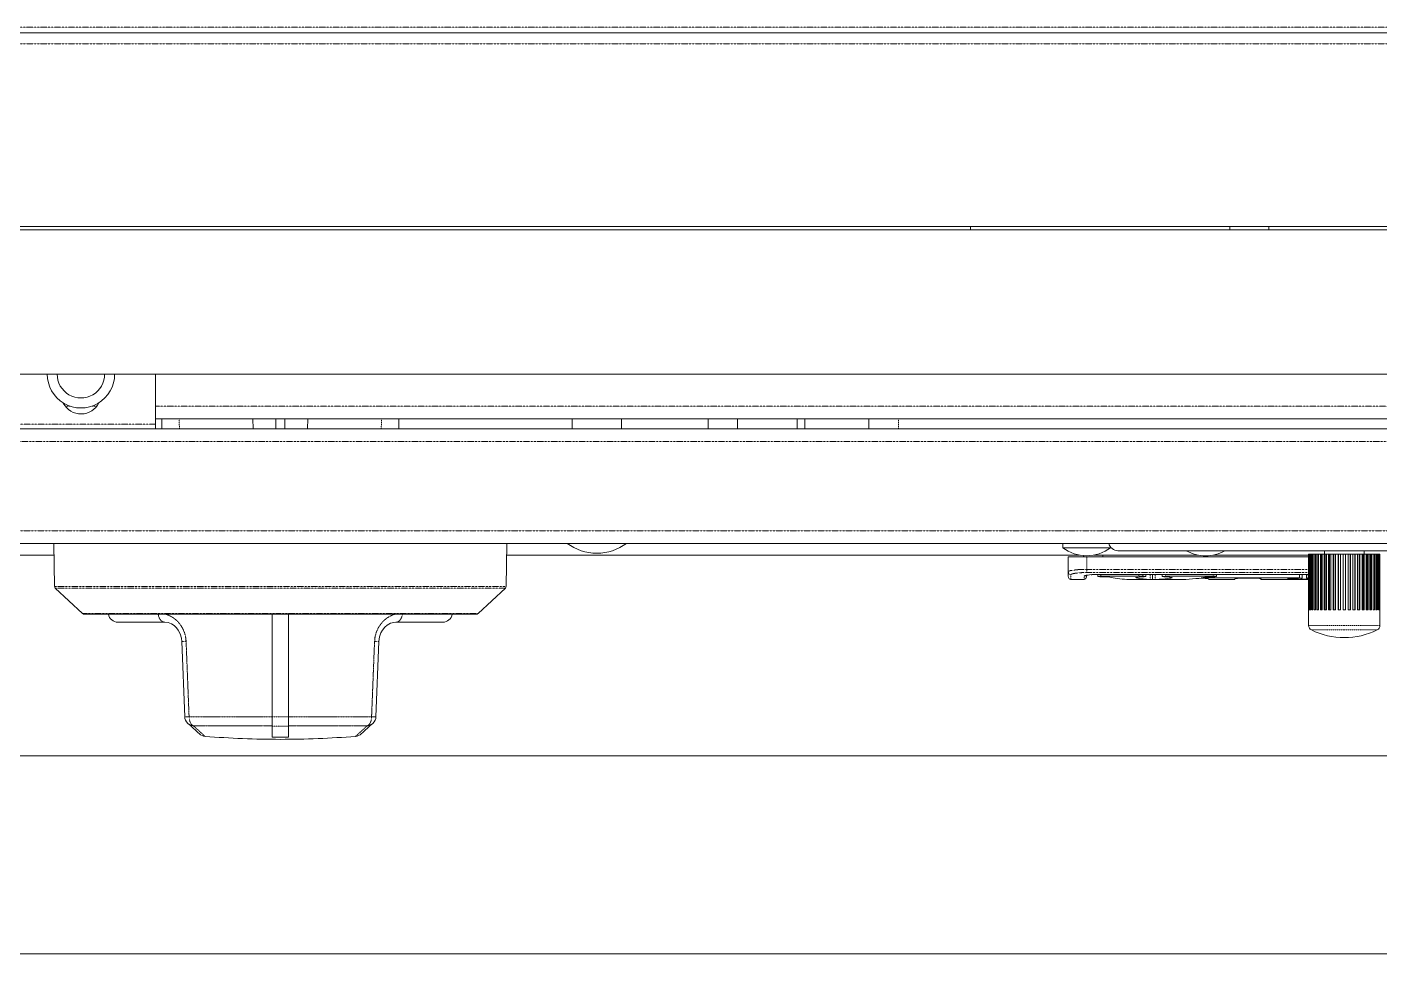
# Model space of a CAD drawing. Header units: millimetres. Extents: x 60499 to 556746, y 248297 to 497145.
# Drawn here: x 429307 to 436475, y 356384 to 361294 of the extents above; entities that cross this region are included whole.
import ezdxf

# ---------------------------------------------------------------- set-up
doc = ezdxf.new("R2010")
doc.units = ezdxf.units.MM
doc.linetypes.add('PHANTOM', pattern=[20, 10, -2, 2, -2, 2, -2])

msp = doc.modelspace()

# ---------------------------------------------------------------- linework, layer by layer
at = {"color": 7, "linetype": 'PHANTOM', "lineweight": 13, "ltscale": 0.03937}
for p, q in [((446581.8, 361294.4), (425972.6, 361294.4)), ((425998.6, 361205), (446555.7, 361205)), ((442584.2, 359286), (429986.9, 359286)), ((429200, 359191.1), (429986.9, 359191.1)), ((425618.2, 359099.5), (446953, 359099.5)), ((447372.9, 358625), (425198.2, 358625)), ((434921.3, 358421.4), (436096.6, 358421.4)), ((434921.3, 358404.8), (436096.6, 358404.8)), ((436096.6, 358394.5), (434985.6, 358394.5)), ((430648.7, 358331), (429452.1, 358331)), ((430648.7, 358322), (429456.1, 358322)), ((431845.2, 358331), (430648.7, 358331)), ((431841.2, 358322), (430648.7, 358322)), ((429601.2, 358186.7), (430648.7, 358186.7)), ((430648.7, 358186.7), (431696.1, 358186.7))]:
    msp.add_line(p, q, dxfattribs=at)
at = {"color": 7, "lineweight": 13, "ltscale": 0.03937}
for p, q in [((425972.6, 361264.6), (446581.8, 361264.6)), ((447203, 360220.2), (425367.7, 360220.2)), ((446555.7, 360237.9), (425998.6, 360237.9)), ((447203, 359456), (425367.7, 359456)), ((442584.2, 359219.6), (429986.9, 359219.6)), ((425618.2, 359165), (446953, 359165)), ((447346.8, 358558.7), (425224.3, 358558.7)), ((429449.2, 358496.8), (427009.7, 358496.8)), ((434882.8, 358496.8), (431848.1, 358496.8)), ((436096.6, 358488.4), (434921.3, 358488.4)), ((435086.8, 358520.2), (437484.4, 358520.2)), ((436096.6, 358394.4), (434985.6, 358394.4)), ((429609.8, 358183.3), (430648.7, 358183.3)), ((430648.7, 358183.3), (431687.5, 358183.3)), ((446368.7, 357433.5), (426217.2, 357433.5)), ((446368.7, 356383.7), (426217.2, 356383.7))]:
    msp.add_line(p, q, dxfattribs=at)
at = {"color": 7, "lineweight": 13, "ltscale": 0.00052751}
for p, q in [((434306.1, 360220.2), (434306.1, 360237.9)), ((435679.2, 360220.2), (435679.2, 360237.9)), ((435886.6, 360220.2), (435886.6, 360237.9))]:
    msp.add_line(p, q, dxfattribs=at)
at = {"color": 7, "lineweight": 13, "ltscale": 0.007885}
msp.add_line((429986.9, 359191.1), (429986.9, 359456), dxfattribs=at)
at = {"color": 7, "linetype": 'PHANTOM', "lineweight": 13, "ltscale": 0.000741598}
msp.add_line((429534.3, 359286), (429509.4, 359286), dxfattribs=at)
at = {"color": 7, "linetype": 'PHANTOM', "lineweight": 13, "ltscale": 0.00079161}
msp.add_line((429676.7, 359286), (429650.1, 359286), dxfattribs=at)
at = {"color": 7, "lineweight": 13, "ltscale": 0.000775074}
msp.add_line((429986.9, 359191.1), (429986.9, 359165), dxfattribs=at)
at = {"color": 7, "lineweight": 13, "ltscale": 0.001625}
for p, q in [((430021.5, 359165), (430020.6, 359219.6)), ((430504.2, 359165), (430503.5, 359219.6)), ((430625.4, 359165), (430624.4, 359219.6)), ((430673, 359219.6), (430672, 359165)), ((430793.1, 359165), (430793.9, 359219.6)), ((431275.8, 359165), (431276.8, 359219.6)), ((432194.6, 359219.6), (432194.6, 359165)), ((432456.6, 359219.6), (432456.6, 359165)), ((432915.8, 359219.6), (432915.8, 359165)), ((433071.1, 359219.6), (433071.1, 359165)), ((433387.3, 359219.6), (433387.3, 359165)), ((433427.7, 359219.6), (433427.7, 359165)), ((433766.1, 359165), (433766.1, 359219.6))]:
    msp.add_line(p, q, dxfattribs=at)
at = {"color": 7, "linetype": 'PHANTOM', "lineweight": 13, "ltscale": 0.001625}
for p, q in [((430113.9, 359165), (430112.9, 359219.6)), ((431183.5, 359165), (431184.4, 359219.6)), ((433924, 359165), (433924, 359219.6))]:
    msp.add_line(p, q, dxfattribs=at)
at = {"color": 7, "lineweight": 13, "ltscale": 0.00678}
for p, q in [((429452.1, 358331), (429448.2, 358558.7)), ((431845.2, 358331), (431849.2, 358558.7))]:
    msp.add_line(p, q, dxfattribs=at)
at = {"color": 7, "lineweight": 13, "ltscale": 0.000694996}
msp.add_line((434794.9, 358558.7), (434794.9, 358535.3), dxfattribs=at)
at = {"color": 7, "lineweight": 13, "ltscale": 0.00375}
for p, q in [((434794.9, 358535.3), (434920.9, 358535.3)), ((434920.9, 358535.3), (435046.8, 358535.3))]:
    msp.add_line(p, q, dxfattribs=at)
at = {"color": 7, "lineweight": 13, "ltscale": 0.000133605}
msp.add_line((435046.8, 358539.8), (435046.8, 358535.3), dxfattribs=at)
at = {"color": 7, "lineweight": 13, "ltscale": 0.002917}
msp.add_line((434823.3, 358488.4), (434921.3, 358488.4), dxfattribs=at)
at = {"color": 7, "lineweight": 13, "ltscale": 0.002354}
msp.add_line((434823.3, 358409.4), (434823.3, 358488.4), dxfattribs=at)
at = {"color": 7, "lineweight": 13, "ltscale": 0.000164182}
msp.add_line((434904.8, 358488.4), (434904.8, 358494), dxfattribs=at)
at = {"color": 7, "linetype": 'PHANTOM', "lineweight": 13, "ltscale": 0.000163882}
msp.add_line((434905, 358488.4), (434905, 358493.9), dxfattribs=at)
at = {"color": 7, "linetype": 'PHANTOM', "lineweight": 13, "ltscale": 0.001995}
msp.add_line((434921.3, 358421.4), (434921.3, 358488.4), dxfattribs=at)
at = {"color": 7, "lineweight": 13, "ltscale": 0.016481}
msp.add_line((435512.6, 358496.8), (434959, 358496.8), dxfattribs=at)
at = {"color": 7, "linetype": 'PHANTOM', "lineweight": 13, "ltscale": 0.000249968}
msp.add_line((435006.9, 358488.4), (435006.9, 358496.8), dxfattribs=at)
at = {"color": 7, "lineweight": 13, "ltscale": 1.23152e-06}
msp.add_line((435086.7, 358520.2), (435086.8, 358520.2), dxfattribs=at)
at = {"color": 7, "lineweight": 13, "ltscale": 0.015116}
msp.add_line((436096.6, 358496.8), (435588.8, 358496.8), dxfattribs=at)
at = {"color": 7, "lineweight": 13, "ltscale": 1.36969e-05}
for p, q in [((436097.1, 358501.6), (436096.6, 358501.6)), ((436474.1, 358501.6), (436474.5, 358501.6)), ((436097.1, 358207.6), (436096.6, 358207.6)), ((436474.5, 358207.6), (436474.1, 358207.6))]:
    msp.add_line(p, q, dxfattribs=at)
at = {"color": 7, "lineweight": 13, "ltscale": 0.00875}
for p, q in [((436096.6, 358207.6), (436096.6, 358501.6)), ((436097.1, 358207.6), (436097.1, 358501.6)), ((436098.4, 358207.6), (436098.4, 358501.6)), ((436100.7, 358207.6), (436100.7, 358501.6)), ((436103.9, 358207.6), (436103.9, 358501.6)), ((436108, 358207.6), (436108, 358501.6)), ((436112.9, 358207.6), (436112.9, 358501.6)), ((436118.7, 358207.6), (436118.7, 358501.6)), ((436125.3, 358207.6), (436125.3, 358501.6)), ((436132.4, 358501.6), (436132.4, 358207.6)), ((436132.7, 358207.6), (436132.7, 358501.6)), ((436140.8, 358207.6), (436140.8, 358501.6)), ((436147.2, 358501.6), (436147.2, 358207.6)), ((436149.6, 358207.6), (436149.6, 358501.6)), ((436159.1, 358207.6), (436159.1, 358501.6)), ((436164.7, 358501.6), (436164.7, 358207.6)), ((436169.2, 358207.6), (436169.2, 358501.6)), ((436179.9, 358207.6), (436179.9, 358501.6)), ((436184.6, 358501.6), (436184.6, 358207.6)), ((436191.1, 358207.6), (436191.1, 358501.6)), ((436202.7, 358207.6), (436202.7, 358501.6)), ((436206.4, 358501.6), (436206.4, 358207.6)), ((436214.8, 358207.6), (436214.8, 358501.6)), ((436227.2, 358207.6), (436227.2, 358501.6)), ((436229.8, 358501.6), (436229.8, 358207.6)), ((436239.9, 358207.6), (436239.9, 358501.6)), ((436252.8, 358207.6), (436252.8, 358501.6)), ((436254.2, 358501.6), (436254.2, 358207.6)), ((436265.8, 358207.6), (436265.8, 358501.6)), ((436279, 358207.6), (436279, 358501.6)), ((436279.3, 358501.6), (436279.3, 358207.6)), ((436291.9, 358501.6), (436291.9, 358207.6)), ((436292.2, 358207.6), (436292.2, 358501.6)), ((436305.3, 358207.6), (436305.3, 358501.6)), ((436316.9, 358501.6), (436316.9, 358207.6)), ((436318.4, 358207.6), (436318.4, 358501.6)), ((436331.3, 358207.6), (436331.3, 358501.6)), ((436341.4, 358501.6), (436341.4, 358207.6)), ((436344, 358207.6), (436344, 358501.6)), ((436356.3, 358207.6), (436356.3, 358501.6)), ((436364.7, 358501.6), (436364.7, 358207.6)), ((436368.4, 358207.6), (436368.4, 358501.6)), ((436380, 358207.6), (436380, 358501.6)), ((436386.5, 358501.6), (436386.5, 358207.6)), ((436391.2, 358207.6), (436391.2, 358501.6)), ((436401.9, 358207.6), (436401.9, 358501.6)), ((436406.4, 358501.6), (436406.4, 358207.6)), ((436412, 358207.6), (436412, 358501.6)), ((436421.5, 358207.6), (436421.5, 358501.6)), ((436423.9, 358501.6), (436423.9, 358207.6)), ((436430.3, 358207.6), (436430.3, 358501.6)), ((436438.4, 358207.6), (436438.4, 358501.6)), ((436438.7, 358501.6), (436438.7, 358207.6)), ((436445.8, 358207.6), (436445.8, 358501.6)), ((436452.4, 358207.6), (436452.4, 358501.6)), ((436458.2, 358207.6), (436458.2, 358501.6)), ((436463.1, 358207.6), (436463.1, 358501.6)), ((436467.2, 358207.6), (436467.2, 358501.6)), ((436470.4, 358207.6), (436470.4, 358501.6)), ((436472.7, 358207.6), (436472.7, 358501.6)), ((436474.1, 358207.6), (436474.1, 358501.6)), ((436474.5, 358207.6), (436474.5, 358501.6))]:
    msp.add_line(p, q, dxfattribs=at)
at = {"color": 7, "lineweight": 13, "ltscale": 4.10606e-05}
msp.add_line((436098.4, 358501.6), (436097.1, 358501.6), dxfattribs=at)
at = {"color": 7, "lineweight": 13, "ltscale": 6.81539e-05}
for p, q in [((436100.7, 358501.6), (436098.4, 358501.6)), ((436100.7, 358207.6), (436098.4, 358207.6))]:
    msp.add_line(p, q, dxfattribs=at)
at = {"color": 7, "lineweight": 13, "ltscale": 9.5007e-05}
msp.add_line((436103.9, 358501.6), (436100.7, 358501.6), dxfattribs=at)
at = {"color": 7, "lineweight": 13, "ltscale": 0.000121319}
for p, q in [((436108, 358501.6), (436103.9, 358501.6)), ((436463.1, 358501.6), (436467.2, 358501.6)), ((436108, 358207.6), (436103.9, 358207.6)), ((436467.2, 358207.6), (436463.1, 358207.6))]:
    msp.add_line(p, q, dxfattribs=at)
at = {"color": 7, "lineweight": 13, "ltscale": 0.000147061}
msp.add_line((436112.9, 358501.6), (436108, 358501.6), dxfattribs=at)
at = {"color": 7, "lineweight": 13, "ltscale": 0.000172112}
for p, q in [((436118.7, 358501.6), (436112.9, 358501.6)), ((436452.4, 358501.6), (436458.2, 358501.6)), ((436118.7, 358207.6), (436112.9, 358207.6)), ((436458.2, 358207.6), (436452.4, 358207.6))]:
    msp.add_line(p, q, dxfattribs=at)
at = {"color": 7, "lineweight": 13, "ltscale": 0.000196322}
for p, q in [((436125.3, 358501.6), (436118.7, 358501.6)), ((436445.8, 358501.6), (436452.4, 358501.6)), ((436292.2, 358207.6), (436285.6, 358207.6))]:
    msp.add_line(p, q, dxfattribs=at)
at = {"color": 7, "lineweight": 13, "ltscale": 0.000212001}
for p, q in [((436132.4, 358501.6), (436125.3, 358501.6)), ((436438.7, 358501.6), (436445.8, 358501.6))]:
    msp.add_line(p, q, dxfattribs=at)
at = {"color": 7, "lineweight": 13, "ltscale": 7.17884e-06}
msp.add_line((436132.7, 358501.6), (436132.4, 358501.6), dxfattribs=at)
at = {"color": 7, "lineweight": 13, "ltscale": 0.000241738}
msp.add_line((436140.8, 358501.6), (436132.7, 358501.6), dxfattribs=at)
at = {"color": 7, "lineweight": 13, "ltscale": 0.000191516}
for p, q in [((436147.2, 358501.6), (436140.8, 358501.6)), ((436423.9, 358501.6), (436430.3, 358501.6))]:
    msp.add_line(p, q, dxfattribs=at)
at = {"color": 7, "lineweight": 13, "ltscale": 7.11276e-05}
msp.add_line((436149.6, 358501.6), (436147.2, 358501.6), dxfattribs=at)
at = {"color": 7, "lineweight": 13, "ltscale": 0.000282438}
msp.add_line((436159.1, 358501.6), (436149.6, 358501.6), dxfattribs=at)
at = {"color": 7, "lineweight": 13, "ltscale": 0.000167276}
msp.add_line((436164.7, 358501.6), (436159.1, 358501.6), dxfattribs=at)
at = {"color": 7, "lineweight": 13, "ltscale": 0.000133454}
msp.add_line((436169.2, 358501.6), (436164.7, 358501.6), dxfattribs=at)
at = {"color": 7, "lineweight": 13, "ltscale": 0.000317641}
for p, q in [((436179.9, 358501.6), (436169.2, 358501.6)), ((436391.2, 358501.6), (436401.9, 358501.6))]:
    msp.add_line(p, q, dxfattribs=at)
at = {"color": 7, "lineweight": 13, "ltscale": 0.000139792}
for p, q in [((436184.6, 358501.6), (436179.9, 358501.6)), ((436386.5, 358501.6), (436391.2, 358501.6))]:
    msp.add_line(p, q, dxfattribs=at)
at = {"color": 7, "lineweight": 13, "ltscale": 0.000554903}
for p, q in [((436180.6, 358520.2), (436180.6, 358501.6)), ((436390.5, 358520.2), (436390.5, 358501.6))]:
    msp.add_line(p, q, dxfattribs=at)
at = {"color": 7, "lineweight": 13, "ltscale": 0.000193138}
msp.add_line((436191.1, 358501.6), (436184.6, 358501.6), dxfattribs=at)
at = {"color": 7, "lineweight": 13, "ltscale": 0.000346657}
for p, q in [((436202.7, 358501.6), (436191.1, 358501.6)), ((436368.4, 358501.6), (436380, 358501.6))]:
    msp.add_line(p, q, dxfattribs=at)
at = {"color": 7, "lineweight": 13, "ltscale": 0.000109575}
msp.add_line((436206.4, 358501.6), (436202.7, 358501.6), dxfattribs=at)
at = {"color": 7, "lineweight": 13, "ltscale": 0.000249097}
msp.add_line((436214.8, 358501.6), (436206.4, 358501.6), dxfattribs=at)
at = {"color": 7, "lineweight": 13, "ltscale": 0.000368944}
for p, q in [((436227.2, 358501.6), (436214.8, 358501.6)), ((436344, 358501.6), (436356.3, 358501.6))]:
    msp.add_line(p, q, dxfattribs=at)
at = {"color": 7, "lineweight": 13, "ltscale": 7.72551e-05}
msp.add_line((436229.8, 358501.6), (436227.2, 358501.6), dxfattribs=at)
at = {"color": 7, "lineweight": 13, "ltscale": 0.000299649}
msp.add_line((436239.8, 358501.6), (436229.8, 358501.6), dxfattribs=at)
at = {"color": 7, "lineweight": 13, "ltscale": 0.000384023}
msp.add_line((436252.8, 358501.6), (436239.9, 358501.6), dxfattribs=at)
at = {"color": 7, "lineweight": 13, "ltscale": 4.34335e-05}
msp.add_line((436254.2, 358501.6), (436252.8, 358501.6), dxfattribs=at)
at = {"color": 7, "lineweight": 13, "ltscale": 0.000345275}
for p, q in [((436265.8, 358501.6), (436254.2, 358501.6)), ((436316.9, 358501.6), (436305.3, 358501.6))]:
    msp.add_line(p, q, dxfattribs=at)
at = {"color": 7, "lineweight": 13, "ltscale": 0.000391682}
msp.add_line((436279, 358501.6), (436265.8, 358501.6), dxfattribs=at)
at = {"color": 7, "lineweight": 13, "ltscale": 8.71073e-06}
msp.add_line((436279.3, 358501.6), (436279, 358501.6), dxfattribs=at)
at = {"color": 7, "lineweight": 13, "ltscale": 0.000375162}
msp.add_line((436291.9, 358501.6), (436279.3, 358501.6), dxfattribs=at)
at = {"color": 7, "lineweight": 13, "ltscale": 8.74076e-06}
msp.add_line((436291.9, 358501.6), (436292.2, 358501.6), dxfattribs=at)
at = {"color": 7, "lineweight": 13, "ltscale": 0.000391652}
msp.add_line((436292.2, 358501.6), (436305.3, 358501.6), dxfattribs=at)
at = {"color": 7, "lineweight": 13, "ltscale": 4.34034e-05}
msp.add_line((436316.9, 358501.6), (436318.4, 358501.6), dxfattribs=at)
at = {"color": 7, "lineweight": 13, "ltscale": 0.000384053}
msp.add_line((436318.4, 358501.6), (436331.3, 358501.6), dxfattribs=at)
at = {"color": 7, "lineweight": 13, "ltscale": 0.000299679}
msp.add_line((436341.4, 358501.6), (436331.3, 358501.6), dxfattribs=at)
at = {"color": 7, "lineweight": 13, "ltscale": 7.72251e-05}
msp.add_line((436341.4, 358501.6), (436344, 358501.6), dxfattribs=at)
at = {"color": 7, "lineweight": 13, "ltscale": 0.000249067}
msp.add_line((436364.7, 358501.6), (436356.3, 358501.6), dxfattribs=at)
at = {"color": 7, "lineweight": 13, "ltscale": 0.000109605}
msp.add_line((436364.7, 358501.6), (436368.4, 358501.6), dxfattribs=at)
at = {"color": 7, "lineweight": 13, "ltscale": 0.000193168}
msp.add_line((436386.5, 358501.6), (436380, 358501.6), dxfattribs=at)
at = {"color": 7, "lineweight": 13, "ltscale": 0.000133424}
msp.add_line((436406.4, 358501.6), (436401.9, 358501.6), dxfattribs=at)
at = {"color": 7, "lineweight": 13, "ltscale": 0.000167306}
msp.add_line((436406.4, 358501.6), (436412, 358501.6), dxfattribs=at)
at = {"color": 7, "lineweight": 13, "ltscale": 0.000282408}
msp.add_line((436412, 358501.6), (436421.5, 358501.6), dxfattribs=at)
at = {"color": 7, "lineweight": 13, "ltscale": 7.11576e-05}
msp.add_line((436423.9, 358501.6), (436421.5, 358501.6), dxfattribs=at)
at = {"color": 7, "lineweight": 13, "ltscale": 0.000241708}
msp.add_line((436430.3, 358501.6), (436438.4, 358501.6), dxfattribs=at)
at = {"color": 7, "lineweight": 13, "ltscale": 7.1488e-06}
msp.add_line((436438.7, 358501.6), (436438.4, 358501.6), dxfattribs=at)
at = {"color": 7, "lineweight": 13, "ltscale": 0.000147091}
msp.add_line((436458.2, 358501.6), (436463.1, 358501.6), dxfattribs=at)
at = {"color": 7, "lineweight": 13, "ltscale": 9.4977e-05}
msp.add_line((436467.2, 358501.6), (436470.4, 358501.6), dxfattribs=at)
at = {"color": 7, "lineweight": 13, "ltscale": 6.8184e-05}
for p, q in [((436470.4, 358501.6), (436472.7, 358501.6)), ((436472.7, 358207.6), (436470.4, 358207.6))]:
    msp.add_line(p, q, dxfattribs=at)
at = {"color": 7, "lineweight": 13, "ltscale": 4.10305e-05}
msp.add_line((436472.7, 358501.6), (436474.1, 358501.6), dxfattribs=at)
at = {"color": 7, "linetype": 'PHANTOM', "lineweight": 13, "ltscale": 0.0007436}
msp.add_line((434836.3, 358367.7), (434836.4, 358392.6), dxfattribs=at)
at = {"color": 7, "linetype": 'PHANTOM', "lineweight": 13, "ltscale": 0.000517902}
msp.add_line((434907.2, 358385.1), (434907.1, 358367.7), dxfattribs=at)
at = {"color": 7, "linetype": 'PHANTOM', "lineweight": 13, "ltscale": 0.000496331}
msp.add_line((434921.3, 358421.4), (434921.3, 358404.8), dxfattribs=at)
at = {"color": 7, "lineweight": 13, "ltscale": 0.00032488}
msp.add_line((434979.8, 358383.5), (434979.8, 358394.4), dxfattribs=at)
at = {"color": 7, "linetype": 'PHANTOM', "lineweight": 13, "ltscale": 2.64325e-06}
msp.add_line((434985.6, 358394.4), (434985.6, 358394.5), dxfattribs=at)
at = {"color": 7, "lineweight": 13, "ltscale": 0.000221238}
msp.add_line((434995.4, 358384.8), (434987.9, 358384.6), dxfattribs=at)
at = {"color": 7, "linetype": 'PHANTOM', "lineweight": 13, "ltscale": 0.000285411}
msp.add_line((434995.3, 358384.8), (434995.3, 358394.4), dxfattribs=at)
at = {"color": 7, "lineweight": 13, "ltscale": 0.005341}
msp.add_line((435196.9, 358384.9), (435017.5, 358384.9), dxfattribs=at)
at = {"color": 7, "lineweight": 13, "ltscale": 0.000282348}
msp.add_line((435196.9, 358394.4), (435196.9, 358384.9), dxfattribs=at)
at = {"color": 7, "linetype": 'PHANTOM', "lineweight": 13, "ltscale": 0.00028457}
msp.add_line((435218.9, 358384.8), (435218.9, 358394.4), dxfattribs=at)
at = {"color": 7, "lineweight": 13, "ltscale": 0.000213074}
msp.add_line((435226.1, 358384.6), (435218.9, 358384.8), dxfattribs=at)
at = {"color": 7, "lineweight": 13, "ltscale": 0.000321276}
msp.add_line((435234.2, 358383.6), (435234.2, 358394.4), dxfattribs=at)
at = {"color": 7, "linetype": 'PHANTOM', "lineweight": 13, "ltscale": 0.000809737}
msp.add_line((435257.4, 358367.2), (435257.4, 358394.4), dxfattribs=at)
at = {"color": 7, "lineweight": 13, "ltscale": 0.000526849}
msp.add_line((435269.1, 358394.4), (435269.1, 358376.7), dxfattribs=at)
at = {"color": 7, "linetype": 'PHANTOM', "lineweight": 13, "ltscale": 0.000792976}
msp.add_line((435283.1, 358367.8), (435283.1, 358394.4), dxfattribs=at)
at = {"color": 7, "lineweight": 13, "ltscale": 0.000322117}
msp.add_line((435319.9, 358383.6), (435319.9, 358394.4), dxfattribs=at)
at = {"color": 7, "linetype": 'PHANTOM', "lineweight": 13, "ltscale": 0.00028403}
msp.add_line((435338, 358384.9), (435338, 358394.4), dxfattribs=at)
at = {"color": 7, "lineweight": 13, "ltscale": 5.22956e-05}
msp.add_line((435339.8, 358384.9), (435338, 358384.9), dxfattribs=at)
at = {"color": 7, "lineweight": 13, "ltscale": 0.001243}
msp.add_line((435381.5, 358384.9), (435339.8, 358384.9), dxfattribs=at)
at = {"color": 7, "lineweight": 13, "ltscale": 0.004971}
msp.add_line((435548.5, 358384.9), (435381.5, 358384.9), dxfattribs=at)
at = {"color": 7, "lineweight": 13, "ltscale": 0.001242}
msp.add_line((435590.3, 358384.9), (435548.5, 358384.9), dxfattribs=at)
at = {"color": 7, "lineweight": 13, "ltscale": 3.67957e-05}
msp.add_line((435591.5, 358384.9), (435590.3, 358384.9), dxfattribs=at)
at = {"color": 7, "linetype": 'PHANTOM', "lineweight": 13, "ltscale": 0.000283309}
msp.add_line((435591.5, 358384.9), (435591.5, 358394.4), dxfattribs=at)
at = {"color": 7, "lineweight": 13, "ltscale": 6.87795e-06}
msp.add_line((435608.4, 358384), (435608.2, 358384), dxfattribs=at)
at = {"color": 7, "linetype": 'PHANTOM', "lineweight": 13, "ltscale": 0.000310342}
msp.add_line((435608.4, 358384), (435608.4, 358394.4), dxfattribs=at)
at = {"color": 7, "lineweight": 13, "ltscale": 0.000321516}
msp.add_line((435609.2, 358383.6), (435609.2, 358394.4), dxfattribs=at)
at = {"color": 7, "lineweight": 13, "ltscale": 9.04714e-05}
msp.add_line((436049.1, 358394.4), (436049.1, 358391.4), dxfattribs=at)
at = {"color": 7, "lineweight": 13, "ltscale": 0.000473984}
msp.add_line((436049.1, 358391.4), (436049.1, 358375.4), dxfattribs=at)
at = {"color": 7, "linetype": 'PHANTOM', "lineweight": 13, "ltscale": 0.00057641}
msp.add_line((436061.8, 358375), (436061.8, 358394.4), dxfattribs=at)
at = {"color": 7, "lineweight": 13, "ltscale": 0.000583378}
msp.add_line((436062.2, 358374.8), (436062.2, 358394.4), dxfattribs=at)
at = {"color": 7, "lineweight": 13, "ltscale": 0.000587584}
msp.add_line((436085.6, 358374.7), (436085.6, 358394.4), dxfattribs=at)
at = {"color": 7, "linetype": 'PHANTOM', "lineweight": 13, "ltscale": 0.00057677}
msp.add_line((436087.9, 358375), (436087.9, 358394.4), dxfattribs=at)
at = {"color": 7, "lineweight": 13, "ltscale": 0.005906}
for p, q in [((429601.2, 358186.7), (429456.1, 358322)), ((431696.1, 358186.7), (431841.2, 358322))]:
    msp.add_line(p, q, dxfattribs=at)
at = {"color": 7, "lineweight": 13, "ltscale": 0.002109}
msp.add_line((434907.1, 358367.7), (434836.3, 358367.7), dxfattribs=at)
at = {"color": 7, "lineweight": 13, "ltscale": 0.003243}
msp.add_line((435265.8, 358367.7), (435156.9, 358367.7), dxfattribs=at)
at = {"color": 7, "lineweight": 13, "ltscale": 4.47551e-05}
msp.add_line((435182.1, 358378.1), (435182.1, 358376.6), dxfattribs=at)
at = {"color": 7, "lineweight": 13, "ltscale": 1.02154e-05}
msp.add_line((435257.4, 358367.8), (435257, 358367.8), dxfattribs=at)
at = {"color": 7, "lineweight": 13, "ltscale": 0.000250522}
msp.add_line((435265.8, 358367.7), (435257.4, 358367.8), dxfattribs=at)
at = {"color": 7, "lineweight": 13, "ltscale": 9.66891e-05}
msp.add_line((435269, 358367.7), (435265.8, 358367.7), dxfattribs=at)
at = {"color": 7, "lineweight": 13, "ltscale": 3.82441e-05}
msp.add_line((435269.1, 358376.7), (435269, 358375.4), dxfattribs=at)
at = {"color": 7, "lineweight": 13, "ltscale": 0.000230624}
msp.add_line((435269, 358375.4), (435269, 358367.7), dxfattribs=at)
at = {"color": 7, "lineweight": 13, "ltscale": 0.000110776}
msp.add_line((435272.8, 358367.7), (435269, 358367.7), dxfattribs=at)
at = {"color": 7, "lineweight": 13, "ltscale": 0.000290918}
msp.add_line((435282.5, 358367.7), (435272.8, 358367.7), dxfattribs=at)
at = {"color": 7, "lineweight": 13, "ltscale": 0.004645}
msp.add_line((435428.8, 358367.7), (435272.8, 358367.7), dxfattribs=at)
at = {"color": 7, "lineweight": 13, "ltscale": 1.80247e-05}
msp.add_line((435283.1, 358367.8), (435282.5, 358367.7), dxfattribs=at)
at = {"color": 7, "lineweight": 13, "ltscale": 0.000115883}
msp.add_line((435367.4, 358379.3), (435367.4, 358375.4), dxfattribs=at)
at = {"color": 7, "lineweight": 13, "ltscale": 4.75786e-05}
msp.add_line((435372, 358378.2), (435372, 358376.6), dxfattribs=at)
at = {"color": 7, "lineweight": 13, "ltscale": 9.04592e-06}
msp.add_line((435500, 358372.1), (435500.3, 358372.1), dxfattribs=at)
at = {"color": 7, "lineweight": 13, "ltscale": 1.62468e-05}
msp.add_line((435526.8, 358376.1), (435527.3, 358376.2), dxfattribs=at)
at = {"color": 7, "lineweight": 13, "ltscale": 8.84956e-05}
msp.add_line((435529.7, 358375.8), (435526.8, 358376.1), dxfattribs=at)
at = {"color": 7, "lineweight": 13, "ltscale": 3.48429e-05}
msp.add_line((435529.7, 358376.7), (435529.7, 358375.5), dxfattribs=at)
at = {"color": 7, "linetype": 'PHANTOM', "lineweight": 13, "ltscale": 0.000132884}
msp.add_line((435550.4, 358375.4), (435550.4, 358379.9), dxfattribs=at)
at = {"color": 7, "lineweight": 13, "ltscale": 0.00032512}
msp.add_line((435561.3, 358375.5), (435550.4, 358375.5), dxfattribs=at)
at = {"color": 7, "lineweight": 13, "ltscale": 0.01452}
msp.add_line((436049.1, 358375.5), (435561.3, 358375.5), dxfattribs=at)
at = {"color": 7, "lineweight": 13, "ltscale": 7.16732e-05}
msp.add_line((435567.2, 358370.1), (435567.1, 358367.7), dxfattribs=at)
at = {"color": 7, "lineweight": 13, "ltscale": 7.2394e-05}
msp.add_line((435567.1, 358367.7), (435567.1, 358370.1), dxfattribs=at)
at = {"color": 7, "lineweight": 13, "ltscale": 0.004136}
msp.add_line((435706.1, 358367.7), (435567.1, 358367.7), dxfattribs=at)
at = {"color": 7, "lineweight": 13, "ltscale": 6.6153e-06}
msp.add_line((435705.8, 358369.5), (435705.9, 358369.3), dxfattribs=at)
at = {"color": 7, "linetype": 'PHANTOM', "lineweight": 13, "ltscale": 5.72505e-05}
msp.add_line((435705.9, 358371.5), (435705.9, 358369.5), dxfattribs=at)
at = {"color": 7, "lineweight": 13, "ltscale": 4.96485e-05}
msp.add_line((435705.9, 358369.3), (435706.1, 358367.7), dxfattribs=at)
at = {"color": 7, "lineweight": 13, "ltscale": 6.6622e-05}
msp.add_line((435706.1, 358371.6), (435706.1, 358369.3), dxfattribs=at)
at = {"color": 7, "lineweight": 13, "ltscale": 8.43334e-06}
msp.add_line((435706.1, 358367.7), (435706.1, 358367.9), dxfattribs=at)
at = {"color": 7, "lineweight": 13, "ltscale": 0.00151}
msp.add_line((435749.7, 358374.1), (435800.5, 358374.1), dxfattribs=at)
at = {"color": 7, "lineweight": 13, "ltscale": 8.15204e-05}
msp.add_line((435843.8, 358371.5), (435843.8, 358368.8), dxfattribs=at)
at = {"color": 7, "lineweight": 13, "ltscale": 0.007513}
msp.add_line((436096.6, 358367.7), (435844.2, 358367.7), dxfattribs=at)
at = {"color": 7, "lineweight": 13, "ltscale": 1.41653e-05}
msp.add_line((435982.4, 358367.8), (435982.8, 358367.9), dxfattribs=at)
at = {"color": 7, "linetype": 'PHANTOM', "lineweight": 13, "ltscale": 3.21996e-05}
msp.add_line((435982.8, 358368.5), (435982.8, 358369.6), dxfattribs=at)
at = {"color": 7, "lineweight": 13, "ltscale": 4.96211e-05}
msp.add_line((435982.8, 358367.9), (435982.8, 358369.6), dxfattribs=at)
at = {"color": 7, "lineweight": 13, "ltscale": 1.682e-05}
msp.add_line((435982.8, 358367.9), (435982.8, 358368.5), dxfattribs=at)
at = {"color": 7, "lineweight": 13, "ltscale": 5.52329e-06}
msp.add_line((435987.1, 358370.6), (435987.3, 358370.6), dxfattribs=at)
at = {"color": 7, "lineweight": 13, "ltscale": 8.75879e-05}
msp.add_line((435987.1, 358367.7), (435987.1, 358370.6), dxfattribs=at)
at = {"color": 7, "lineweight": 13, "ltscale": 0.001288}
msp.add_line((435987.3, 358370.6), (436030.5, 358373), dxfattribs=at)
at = {"color": 7, "lineweight": 13, "ltscale": 9.81047e-06}
msp.add_line((436056, 358374.1), (436056.3, 358374.1), dxfattribs=at)
at = {"color": 7, "lineweight": 13, "ltscale": 3.99594e-05}
msp.add_line((436096.6, 358375.4), (436095.3, 358375.3), dxfattribs=at)
at = {"color": 7, "lineweight": 13, "ltscale": 0.016151}
for p, q in [((430605, 358183.3), (430605, 357640.7)), ((430692.4, 358183.3), (430692.4, 357640.7))]:
    msp.add_line(p, q, dxfattribs=at)
at = {"color": 7, "lineweight": 13, "ltscale": 0.0025}
for p, q in [((436096.6, 358123.7), (436096.6, 358207.6)), ((436474.5, 358123.7), (436474.5, 358207.6))]:
    msp.add_line(p, q, dxfattribs=at)
at = {"color": 7, "lineweight": 13, "ltscale": 0.00021954}
for p, q in [((436132.7, 358207.6), (436125.3, 358207.6)), ((436445.8, 358207.6), (436438.4, 358207.6))]:
    msp.add_line(p, q, dxfattribs=at)
at = {"color": 7, "lineweight": 13, "ltscale": 0.000262703}
msp.add_line((436149.6, 358207.6), (436140.8, 358207.6), dxfattribs=at)
at = {"color": 7, "lineweight": 13, "ltscale": 0.00030076}
for p, q in [((436169.2, 358207.6), (436159.1, 358207.6)), ((436412, 358207.6), (436401.9, 358207.6))]:
    msp.add_line(p, q, dxfattribs=at)
at = {"color": 7, "lineweight": 13, "ltscale": 0.00033296}
for p, q in [((436191.1, 358207.6), (436179.9, 358207.6)), ((436391.2, 358207.6), (436380, 358207.6))]:
    msp.add_line(p, q, dxfattribs=at)
at = {"color": 7, "lineweight": 13, "ltscale": 0.000358672}
msp.add_line((436214.8, 358207.6), (436202.7, 358207.6), dxfattribs=at)
at = {"color": 7, "lineweight": 13, "ltscale": 0.000377415}
msp.add_line((436239.9, 358207.6), (436227.2, 358207.6), dxfattribs=at)
at = {"color": 7, "lineweight": 13, "ltscale": 0.000388799}
for p, q in [((436265.8, 358207.6), (436252.8, 358207.6)), ((436318.4, 358207.6), (436305.3, 358207.6))]:
    msp.add_line(p, q, dxfattribs=at)
at = {"color": 7, "lineweight": 13, "ltscale": 0.000196292}
msp.add_line((436285.6, 358207.6), (436279, 358207.6), dxfattribs=at)
at = {"color": 7, "lineweight": 13, "ltscale": 0.000377385}
msp.add_line((436344, 358207.6), (436331.3, 358207.6), dxfattribs=at)
at = {"color": 7, "lineweight": 13, "ltscale": 0.000358702}
msp.add_line((436368.4, 358207.6), (436356.3, 358207.6), dxfattribs=at)
at = {"color": 7, "lineweight": 13, "ltscale": 0.000262734}
msp.add_line((436430.3, 358207.6), (436421.5, 358207.6), dxfattribs=at)
at = {"color": 7, "lineweight": 13, "ltscale": 0.007428}
for p, q in [((429787.8, 358141.3), (430037.3, 358141.3)), ((431260.1, 358141.3), (431509.6, 358141.3))]:
    msp.add_line(p, q, dxfattribs=at)
at = {"color": 7, "linetype": 'PHANTOM', "lineweight": 13, "ltscale": 0.005625}
for q in [(436096.6, 358123.7), (436474.5, 358123.7)]:
    msp.add_line((436285.6, 358123.7), q, dxfattribs=at)
at = {"color": 7, "linetype": 'PHANTOM', "lineweight": 13, "ltscale": 0.005194}
for q in [(436111.1, 358100.3), (436460, 358100.3)]:
    msp.add_line((436285.6, 358100.3), q, dxfattribs=at)
at = {"color": 7, "lineweight": 13, "ltscale": 0.011891}
for p, q in [((430142.1, 357640.7), (430126.9, 358039.8)), ((431155.2, 357640.7), (431170.5, 358039.8))]:
    msp.add_line(p, q, dxfattribs=at)
at = {"color": 7, "lineweight": 13, "ltscale": 0.01189}
msp.add_line((430126.9, 358039.8), (430142.1, 357640.7), dxfattribs=at)
at = {"color": 7, "linetype": 'PHANTOM', "lineweight": 13, "ltscale": 0.011892}
for p, q in [((430149.5, 358040), (430165.2, 357640.8)), ((431132.2, 357640.8), (431147.9, 358040))]:
    msp.add_line(p, q, dxfattribs=at)
at = {"color": 7, "linetype": 'PHANTOM', "lineweight": 13, "ltscale": 0.013092}
for p, q in [((430605, 357640.8), (430165.2, 357640.8)), ((431132.2, 357640.8), (430692.4, 357640.8))]:
    msp.add_line(p, q, dxfattribs=at)
at = {"color": 7, "lineweight": 13, "ltscale": 0.001497}
for p, q in [((430605, 357590.4), (430605, 357640.7)), ((430692.4, 357590.4), (430692.4, 357640.7))]:
    msp.add_line(p, q, dxfattribs=at)
at = {"color": 7, "linetype": 'PHANTOM', "lineweight": 13, "ltscale": 0.0026}
for p, q in [((430692.4, 357640.7), (430605, 357640.7)), ((430692.4, 357590.4), (430605, 357590.4))]:
    msp.add_line(p, q, dxfattribs=at)
at = {"color": 7, "linetype": 'PHANTOM', "lineweight": 13, "ltscale": 0.012417}
for p, q in [((430187.9, 357592.9), (430605, 357592.9)), ((430692.4, 357592.9), (431109.5, 357592.9))]:
    msp.add_line(p, q, dxfattribs=at)
at = {"color": 7, "lineweight": 13, "ltscale": 0.001733}
for p, q in [((430605, 357532.2), (430605, 357590.4)), ((430692.4, 357532.2), (430692.4, 357590.4))]:
    msp.add_line(p, q, dxfattribs=at)
at = {"color": 7, "lineweight": 13, "ltscale": 0.0026}
msp.add_line((430692.4, 357532.2), (430605, 357532.2), dxfattribs=at)
at = {"color": 7, "lineweight": 13, "ltscale": 0.03937}
for points in [[(434823.1, 358409.3), (434823.2, 358384.6), (434823.2, 358384.5), (434823.3, 358385.5), (434823.3, 358409.4)], [(434823.1, 358409.3), (434823.2, 358384.9), (434824.4, 358377.7), (434828.6, 358370.9), (434834.9, 358367.8), (434836.3, 358367.7)], [(434920.3, 358389.8), (434920, 358381.4), (434916.7, 358373), (434911.9, 358368.8), (434907.1, 358367.7)], [(434913.9, 358388), (434936.2, 358392.1), (434974.1, 358394.3), (434985.6, 358394.4)], [(434987.9, 358384.6), (434981.7, 358384), (434980.1, 358383.7), (434979.9, 358383.6), (434979.8, 358383.5), (434979.8, 358383.5), (434979.8, 358383.4)], [(434979.8, 358383.4), (434979.8, 358383.4), (434979.9, 358383.4), (434980.3, 358383.2), (434983.7, 358382.7), (434990.2, 358382.5)], [(435224.7, 358382.4), (435232.3, 358383), (435233.7, 358383.3), (435234.1, 358383.5), (435234.2, 358383.6), (435234.3, 358383.6)], [(435234.3, 358383.6), (435234.3, 358383.6), (435234.3, 358383.7), (435234.2, 358383.7), (435234, 358383.8), (435231.1, 358384.3), (435226.1, 358384.6)], [(435338, 358384.9), (435323.9, 358384.3), (435321, 358384), (435320.2, 358383.8), (435320, 358383.6), (435319.9, 358383.6)], [(435319.9, 358383.6), (435319.9, 358383.5), (435319.9, 358383.5), (435320, 358383.4), (435320.3, 358383.3), (435323.7, 358382.8), (435329.5, 358382.4)], [(435608.2, 358384), (435603.8, 358384.6), (435591.5, 358384.9)], [(435599.2, 358382.5), (435606.5, 358382.9), (435608.7, 358383.3), (435609, 358383.4), (435609.1, 358383.5), (435609.2, 358383.6), (435609.2, 358383.6)], [(434990.2, 358382.5), (435019.9, 358381.6), (435042.6, 358379.5), (435060.6, 358376.5)], [(435181.2, 358377.4), (435181.3, 358377.5), (435181.5, 358377.8), (435181.9, 358378.1), (435183.5, 358378.6), (435198.5, 358380.7), (435224.7, 358382.4)], [(435329.5, 358382.4), (435361.1, 358380.1), (435370.8, 358378.6), (435372.3, 358378.1), (435372.8, 358377.8), (435373, 358377.5), (435373, 358377.4)], [(435519.9, 358373.8), (435548.1, 358372.5), (435564.2, 358370.8), (435567.2, 358370.1)], [(435527.3, 358376.2), (435546, 358379.4), (435559.6, 358380.8), (435599.2, 358382.5)], [(435707.2, 358371.9), (435705.8, 358371.4), (435705.5, 358371.1), (435705.3, 358370.7)], [(435749.7, 358374.1), (435720.3, 358373.4), (435707.2, 358371.9)], [(435842.2, 358372), (435835.8, 358372.9), (435800.5, 358374.1)], [(435982.5, 358369.1), (435982.5, 358369.2), (435982.7, 358369.5), (435983.2, 358369.8), (435987.1, 358370.6)], [(436061.8, 358375), (436058.3, 358375.4), (436049.1, 358375.5)], [(436056.3, 358374.1), (436061.2, 358374.5), (436062, 358374.7), (436062.1, 358374.8), (436062.1, 358374.8), (436062.2, 358374.8)], [(436085.9, 358374.5), (436087.2, 358374.3), (436096.6, 358373.8)], [(430037.3, 358141.3), (430053.9, 358139.3), (430071.4, 358132.9), (430085.7, 358123.8), (430098.4, 358111.9), (430108.2, 358099.2), (430118.6, 358079.2), (430124.9, 358057.2), (430126.9, 358039.8)], [(431170.5, 358039.8), (431173.6, 358062.9), (431181, 358084.3), (431189.2, 358099.2), (431201.8, 358115), (431215.2, 358126.4), (431233.1, 358136.1), (431250.3, 358140.6), (431260.1, 358141.3)]]:
    msp.add_lwpolyline(points, dxfattribs=at)
at = {"color": 7, "linetype": 'PHANTOM', "lineweight": 13, "ltscale": 0.03937}
for points in [[(434921.3, 358421.4), (434877.6, 358420), (434841.3, 358416), (434830.2, 358413.5), (434826.5, 358412.2), (434824.2, 358410.8), (434823.6, 358410.1), (434823.3, 358409.4)], [(434921.3, 358404.8), (434883.2, 358403.3), (434852.1, 358399.4), (434841.8, 358396.6), (434838.6, 358395.2), (434836.8, 358393.7), (434836.4, 358392.6)], [(434985.6, 358394.5), (434950.6, 358393.4), (434921.6, 358390.3), (434909.8, 358387.3), (434907.9, 358386.2), (434907.4, 358385.7), (434907.2, 358385.1)], [(430043.6, 358183.3), (430066.7, 358173.6), (430078.4, 358166.7), (430090, 358158.3), (430101.8, 358148), (430113.3, 358135.4), (430124.7, 358119.7), (430135.2, 358100.2), (430140.1, 358088.3), (430144.2, 358074.8), (430148.4, 358053.6), (430149.5, 358040)], [(431147.9, 358040), (431150.5, 358063.1), (431154, 358078.1), (431158.5, 358091.5), (431169.2, 358113.9), (431180.4, 358130.8), (431192.2, 358144.5), (431202.9, 358154.6), (431213.6, 358163.1), (431226.4, 358171.2), (431239.1, 358177.7), (431253.8, 358183.3)], [(430149.5, 358040), (430128.8, 358039.7), (430127.1, 358039.7), (430126.9, 358039.8), (430126.9, 358039.8), (430126.9, 358039.8)], [(431147.9, 358040), (431169.6, 358039.7), (431170.4, 358039.8), (431170.5, 358039.8), (431170.5, 358039.8)], [(430142.1, 357640.7), (430142.2, 357640.6), (430142.3, 357640.6), (430143.2, 357640.5), (430164.8, 357640.8), (430165.2, 357640.8)], [(431132.2, 357640.8), (431154.2, 357640.5), (431155.1, 357640.6), (431155.2, 357640.6), (431155.2, 357640.7)]]:
    msp.add_lwpolyline(points, dxfattribs=at)
at = {"color": 7, "lineweight": 13, "ltscale": 0.03937}
for centre, radius, start, end in [((429592.2, 359454.8), 178.5, 179.62262, 0.37738), ((429592.2, 359454.8), 125.6, 179.46356, 0.53643), ((429593, 359349.4), 105, 206.50892, 334.40414), ((432325.6, 358770.8), 264.1, 233.40534, 270), ((432325.6, 358770.8), 264.1, 270, 306.59466), ((434920.9, 358703.3), 210, 233.1301, 270), ((434920.9, 358703.3), 210, 270, 306.8699), ((435086.7, 358570.6), 50.4, 193.6888, 270.00007), ((435550.7, 358703.3), 210, 240.69221, 270), ((435550.7, 358703.3), 210, 270, 299.30786), ((435011.6, 357174.6), 1210.3, 89.72074, 90.7678), ((435205.6, 357528.6), 856.4, 89.10855, 90.5827), ((435608.4, 358383), 0.973, 39.78251, 89.36976), ((429464.7, 358331.2), 12.6, 181, 227), ((431832.6, 358331.2), 12.6, 313, 359), ((435157, 358899.5), 531.9, 259.55806, 269.98906), ((435182.3, 358377.8), 1.18, 201.76569, 258.94487), ((435266.8, 358770.4), 402.8, 257.86766, 268.61695), ((435272.4, 358958.3), 590.6, 271.04189, 279.25769), ((435366.8, 358387.1), 11.8, 273.06562, 296.25925), ((435371.8, 358378), 1.36, 277.8915, 334.47991), ((435428.5, 358944.4), 576.7, 270.02686, 277.11465), ((435525.6, 358186.9), 187, 91.75623, 97.80416), ((435545.2, 358827), 451.6, 268.0387, 270.66391), ((435706.9, 358370.8), 1.67, 182.74931, 229.5407), ((435841.8, 358368.3), 3.76, 53.15602, 84.87285), ((435844.8, 358368.4), 0.96, 156.72578, 231.14503), ((435843.2, 358370.7), 1.09, 356.66569, 31.95325), ((435843.7, 358368.4), 0.964, 306.38002, 15.09913), ((435837.9, 358368.4), 6.69, 1.95496, 19.00288), ((435985.2, 358406), 38.4, 265.71231, 272.83818), ((435983.5, 358369.2), 0.999, 188.00459, 225.09654), ((435977, 361398), 3030.4, 270.19072, 272.26186), ((435990.6, 359552), 1179.7, 271.937, 273.17634), ((436061.8, 358374.5), 0.496, 37.54947, 85.20128), ((436087.6, 358368.3), 6.69, 87.6271, 107.6097), ((436085.8, 358374.8), 0.283, 209.42853, 272.63448), ((436099, 358195.3), 180, 91.1769, 93.52472), ((429609.8, 358195.9), 12.6, 227, 270), ((429787.8, 358191.7), 50.4, 189.59406, 270), ((431509.6, 358191.7), 50.4, 270, 350.40593), ((431687.5, 358195.9), 12.6, 270, 313), ((436122.6, 358123.7), 26, 180.00001, 243.64472), ((436285.6, 358452.5), 393, 243.64472, 270), ((436285.6, 358452.5), 393, 270, 296.35528), ((436448.5, 358123.7), 26, 296.35528, 0), ((430192.5, 357642.6), 50.4, 182.19147, 227.51897), ((430192.5, 357642.6), 50.4, 182.1704, 227.49594), ((440442.4, 368827.1), 15221.2, 227.49654, 227.80994), ((420854.9, 368827.1), 15221.2, 312.19006, 312.50344), ((431104.9, 357642.6), 50.4, 312.49999, 357.8085), ((430253.8, 357586.7), 50.4, 227.85864, 265.45943), ((430648.7, 362559.6), 5038.9, 265.45972, 270), ((430648.7, 362559.6), 5038.9, 270, 274.54028), ((431043.6, 357586.7), 50.4, 274.54056, 312.14136)]:
    msp.add_arc(centre, radius, start, end, dxfattribs=at)
at = {"color": 7, "linetype": 'PHANTOM', "lineweight": 13, "ltscale": 0.03937}
for centre, radius, start, end in [((434907, 358396.4), 11.3, 271.22313, 316.0002), ((431106.4, 357641), 48.2, 273.64268, 312.40161), ((441232.3, 369650.2), 16351.1, 227.51049, 227.80408), ((420072.6, 369641.9), 16339.8, 312.196, 312.48979)]:
    msp.add_arc(centre, radius, start, end, dxfattribs=at)
for centre, major_axis, ratio, start_param, end_param in [((434836.4, 358409.4), (0, -16.7), 0.781629, 4.712353, 6.283149), ((430037.3, 358191.7), (0, -50.4), 0.710181, 4.879767, 6.283157), ((431260.1, 358191.7), (0, -50.4), 0.710166, 0, 1.403348), ((430192.5, 357642.6), (-34, -37.1), 0.973066, 6.283185, 6.945703), ((430192.5, 357642.6), (0, 50.4), 0.541983, 1.605703, 2.972054), ((431104.9, 357642.6), (0, 50.4), 0.541983, 3.311131, 4.677482)]:
    msp.add_ellipse(centre, major_axis=major_axis, ratio=ratio, start_param=start_param, end_param=end_param, dxfattribs=at)

doc.saveas('drawing.dxf')
